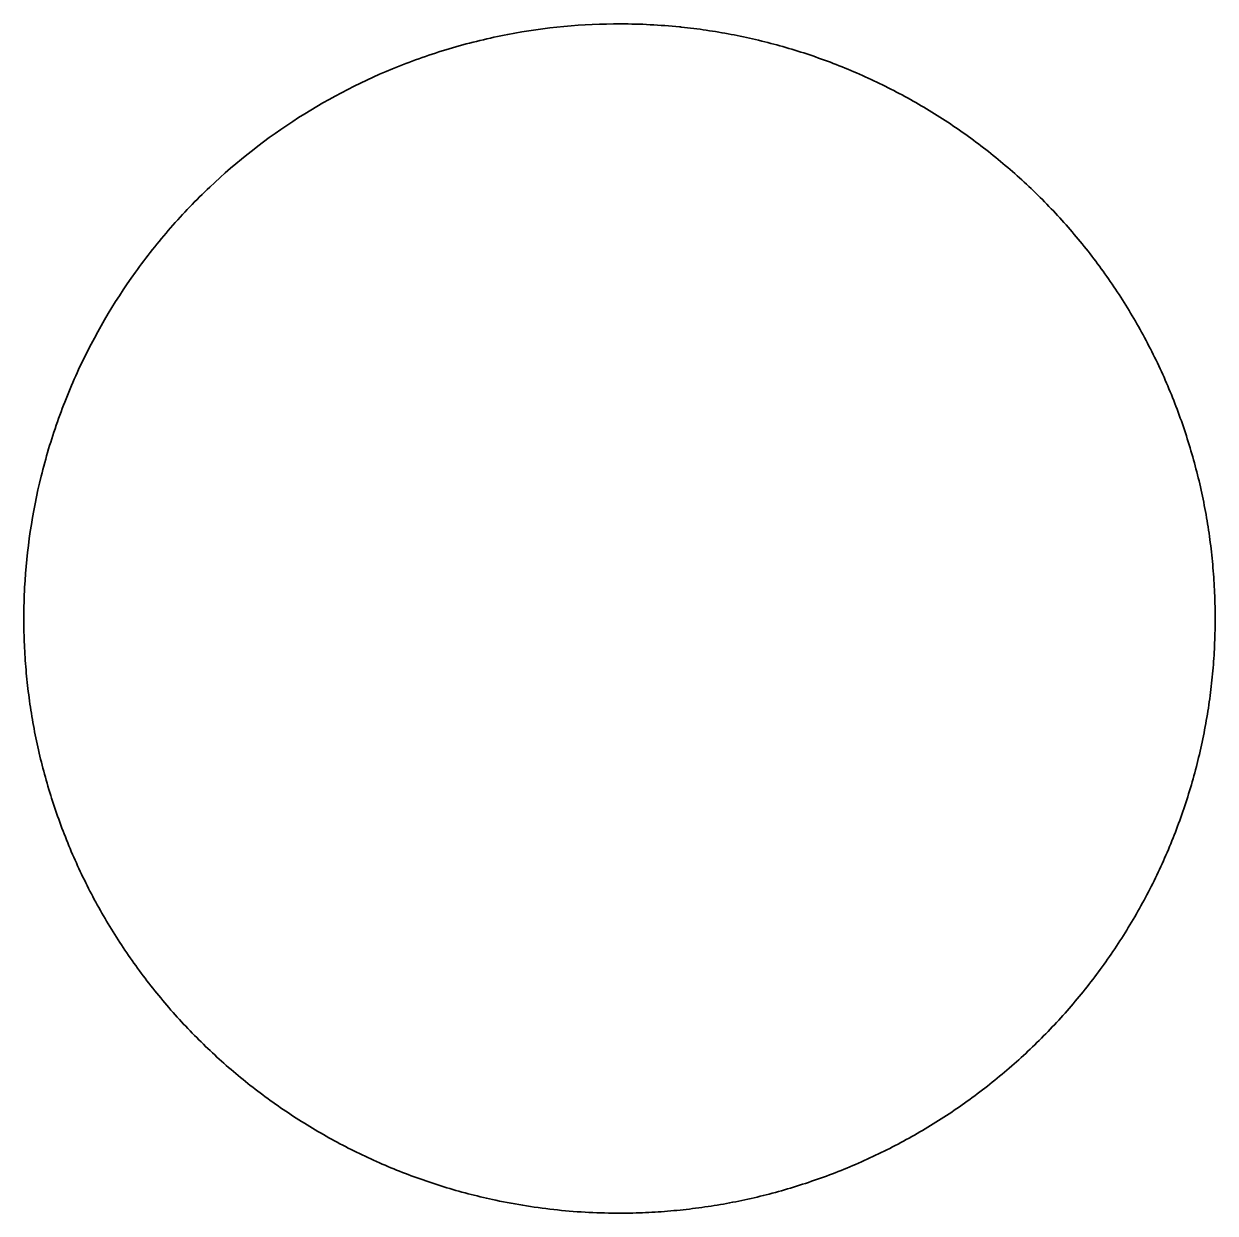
# Model space of a CAD drawing. Header units: millimetres. Extents: x 0 to 2526, y -1017 to 790.
# Drawn here: x 810.73 to 847.73, y -697.11 to -660.16 of the extents above; entities that cross this region are included whole.
import ezdxf

# ---------------------------------------------------------------- set-up
doc = ezdxf.new("R2010")
doc.units = ezdxf.units.MM
doc.layers.add('Blocks', color=7, linetype='Continuous')
doc.layers.add('Blocks$Inner', color=7, linetype='Continuous', lineweight=25, true_color=0x007f00)
doc.layers.add('Blocks$Outline', color=7, linetype='Continuous', lineweight=35, true_color=0xff3f3f)

# ---------------------------------------------------------------- blocks, each defined once
blk = doc.blocks.new('Balcony Dining Bench w Arm Top')
at = {"layer": 'Blocks$Inner'}
blk.add_line((310.44, 41.945), (310.435, 41.896), dxfattribs=at)
for points, knots in [([(328.79, 58.527), (328.596, 58.527), (328.401, 58.524), (327.949, 58.509), (327.687, 58.495), (327.171, 58.456), (326.905, 58.431), (326.392, 58.37), (326.127, 58.333), (325.617, 58.251), (325.358, 58.204), (324.852, 58.1), (324.598, 58.042), (324.097, 57.917), (323.847, 57.849), (323.351, 57.703), (323.104, 57.625), (322.615, 57.458), (322.37, 57.369), (321.888, 57.182), (321.645, 57.082), (321.172, 56.874), (320.929, 56.762), (320.465, 56.535), (320.228, 56.412), (319.773, 56.165), (319.545, 56.035), (319.101, 55.769), (318.881, 55.63), (318.449, 55.346), (318.236, 55.199), (317.816, 54.897), (317.609, 54.741), (317.202, 54.422), (317.001, 54.257), (316.608, 53.92), (316.412, 53.745), (316.034, 53.392), (315.842, 53.206), (315.479, 52.837), (315.296, 52.643), (314.949, 52.259), (314.776, 52.06), (314.446, 51.662), (314.284, 51.458), (313.97, 51.047), (313.817, 50.838), (313.521, 50.413), (313.378, 50.198), (313.1, 49.761), (312.964, 49.539), (312.705, 49.091), (312.578, 48.86), (312.337, 48.402), (312.218, 48.163), (311.998, 47.694), (311.889, 47.45), (311.688, 46.973), (311.591, 46.728), (311.411, 46.243), (311.325, 45.997), (311.166, 45.505), (311.091, 45.257), (310.952, 44.758), (310.888, 44.507), (310.77, 44.003), (310.716, 43.748), (310.619, 43.24), (310.575, 42.98), (310.5, 42.468), (310.467, 42.203), (310.44, 41.945)], [89.195312, 89.195312, 89.195312, 89.195312, 89.780707, 89.780707, 90.561234, 90.561234, 91.341761, 91.341761, 92.122441, 92.122441, 92.903122, 92.903122, 93.683803, 93.683803, 94.464484, 94.464484, 95.245164, 95.245164, 96.025845, 96.025845, 96.806526, 96.806526, 97.587206, 97.587206, 98.367933, 98.367933, 99.14866, 99.14866, 99.929387, 99.929387, 100.710114, 100.710114, 101.49084, 101.49084, 102.271567, 102.271567, 103.052294, 103.052294, 103.833021, 103.833021, 104.613688, 104.613688, 105.394355, 105.394355, 106.175021, 106.175021, 106.955688, 106.955688, 107.736355, 107.736355, 108.517022, 108.517022, 109.297689, 109.297689, 110.078356, 110.078356, 110.858891, 110.858891, 111.639427, 111.639427, 112.419963, 112.419963, 113.200498, 113.200498, 113.981034, 113.981034, 114.76157, 114.76157, 115.542106, 115.542106, 116.322641, 116.322641, 116.322641, 116.322641]), ([(347.182, 38.106), (347.216, 38.426), (347.241, 38.756), (347.258, 39.078), (347.274, 39.399), (347.282, 39.732), (347.282, 40.053), (347.281, 40.312), (347.275, 40.58), (347.264, 40.838), (347.252, 41.097), (347.235, 41.36), (347.213, 41.618), (347.19, 41.876), (347.163, 42.135), (347.129, 42.392), (347.096, 42.648), (347.058, 42.905), (347.014, 43.16), (346.97, 43.415), (346.921, 43.669), (346.866, 43.923), (346.812, 44.176), (346.752, 44.429), (346.687, 44.68), (346.622, 44.93), (346.55, 45.184), (346.474, 45.431), (346.399, 45.679), (346.315, 45.933), (346.229, 46.177), (346.143, 46.421), (346.049, 46.672), (345.953, 46.912), (345.857, 47.152), (345.754, 47.394), (345.648, 47.63), (345.541, 47.866), (345.429, 48.102), (345.313, 48.333), (345.197, 48.564), (345.076, 48.793), (344.951, 49.019), (344.825, 49.246), (344.694, 49.469), (344.559, 49.69), (344.424, 49.911), (344.284, 50.13), (344.14, 50.345), (343.996, 50.56), (343.844, 50.775), (343.691, 50.984), (343.538, 51.192), (343.376, 51.404), (343.214, 51.606), (343.052, 51.808), (342.881, 52.013), (342.71, 52.208), (342.54, 52.402), (342.363, 52.597), (342.185, 52.784), (342.007, 52.972), (341.823, 53.156), (341.638, 53.336), (341.452, 53.516), (341.262, 53.692), (341.069, 53.864), (340.875, 54.035), (340.678, 54.203), (340.478, 54.367), (340.278, 54.53), (340.073, 54.69), (339.866, 54.845), (339.659, 55), (339.446, 55.153), (339.232, 55.299), (339.019, 55.445), (338.796, 55.591), (338.576, 55.728), (338.357, 55.865), (338.128, 56.002), (337.903, 56.129), (337.678, 56.256), (337.447, 56.381), (337.217, 56.499), (336.987, 56.617), (336.753, 56.73), (336.518, 56.838), (336.283, 56.946), (336.046, 57.05), (335.807, 57.148), (335.568, 57.246), (335.327, 57.339), (335.084, 57.427), (334.841, 57.514), (334.595, 57.598), (334.349, 57.675), (334.102, 57.753), (333.85, 57.827), (333.601, 57.894), (333.351, 57.961), (333.092, 58.025), (332.84, 58.081), (332.588, 58.138), (332.327, 58.19), (332.072, 58.236), (331.818, 58.282), (331.559, 58.323), (331.303, 58.358), (331.047, 58.393), (330.789, 58.423), (330.532, 58.447), (330.274, 58.471), (330.017, 58.49), (329.759, 58.503), (329.501, 58.516), (329.242, 58.524), (328.984, 58.527), (328.927, 58.527), (328.862, 58.527), (328.79, 58.527)], [58.174476, 58.174476, 58.174476, 58.174476, 59.149275, 59.149275, 59.149275, 60.125496, 60.125496, 60.125496, 60.910846, 60.910846, 60.910846, 61.69198, 61.69198, 61.69198, 62.470339, 62.470339, 62.470339, 63.247318, 63.247318, 63.247318, 64.024291, 64.024291, 64.024291, 64.802633, 64.802633, 64.802633, 65.583738, 65.583738, 65.583738, 66.369048, 66.369048, 66.369048, 67.154352, 67.154352, 67.154352, 67.93544, 67.93544, 67.93544, 68.713754, 68.713754, 68.713754, 69.490689, 69.490689, 69.490689, 70.267621, 70.267621, 70.267621, 71.045922, 71.045922, 71.045922, 71.826988, 71.826988, 71.826988, 72.61226, 72.61226, 72.61226, 73.397566, 73.397566, 73.397566, 74.17866, 74.17866, 74.17866, 74.956983, 74.956983, 74.956983, 75.733931, 75.733931, 75.733931, 76.510877, 76.510877, 76.510877, 77.289195, 77.289195, 77.289195, 78.07028, 78.07028, 78.07028, 78.855572, 78.855572, 78.855572, 79.641041, 79.641041, 79.641041, 80.422299, 80.422299, 80.422299, 81.200789, 81.200789, 81.200789, 81.977907, 81.977907, 81.977907, 82.755025, 82.755025, 82.755025, 83.533517, 83.533517, 83.533517, 84.314779, 84.314779, 84.314779, 85.100252, 85.100252, 85.100252, 85.885939, 85.885939, 85.885939, 86.667416, 86.667416, 86.667416, 87.446125, 87.446125, 87.446125, 88.223462, 88.223462, 88.223462, 89.000803, 89.000803, 89.000803, 89.195312, 89.195312, 89.195312, 89.195312]), ([(310.341, 40.067), (310.339, 38.885), (310.449, 37.716), (310.781, 35.981), (310.92, 35.405), (311.249, 34.277), (311.439, 33.725), (312.086, 32.1), (312.618, 31.058), (313.889, 29.068), (314.611, 28.147), (315.813, 26.878), (316.233, 26.473), (317.117, 25.702), (317.581, 25.334), (319.012, 24.307), (320.019, 23.72), (321.607, 22.986), (322.15, 22.766), (323.262, 22.375), (323.826, 22.207), (325.527, 21.787), (326.678, 21.615), (328.156, 21.537), (328.468, 21.528), (328.781, 21.528)], [1.882042, 1.882042, 1.882042, 1.882042, 5.401329, 5.401329, 7.160973, 7.160973, 8.920616, 8.920616, 12.439903, 12.439903, 15.95919, 15.95919, 17.718833, 17.718833, 19.478476, 19.478476, 22.997763, 22.997763, 24.757406, 24.757406, 26.51705, 26.51705, 30.036337, 30.036337, 30.970672, 30.970672, 30.970672, 30.970672]), ([(328.912, 21.528), (328.955, 21.528), (328.998, 21.528), (329.041, 21.529), (329.299, 21.532), (329.566, 21.541), (329.824, 21.555), (330.082, 21.569), (330.344, 21.589), (330.601, 21.613), (330.858, 21.638), (331.116, 21.669), (331.371, 21.705), (331.627, 21.74), (331.882, 21.781), (332.136, 21.828), (332.39, 21.874), (332.644, 21.926), (332.895, 21.983), (333.147, 22.04), (333.399, 22.103), (333.649, 22.171), (333.898, 22.238), (334.15, 22.312), (334.396, 22.391), (334.642, 22.469), (334.895, 22.555), (335.137, 22.643), (335.38, 22.732), (335.629, 22.828), (335.868, 22.927), (336.106, 23.026), (336.347, 23.131), (336.581, 23.24), (336.816, 23.349), (337.049, 23.463), (337.279, 23.582), (337.508, 23.7), (337.736, 23.824), (337.96, 23.952), (338.184, 24.08), (338.406, 24.213), (338.625, 24.35), (338.844, 24.488), (339.061, 24.631), (339.274, 24.777), (339.487, 24.924), (339.701, 25.077), (339.907, 25.233), (340.114, 25.388), (340.324, 25.553), (340.523, 25.717), (340.723, 25.881), (340.926, 26.055), (341.119, 26.228), (341.312, 26.4), (341.504, 26.579), (341.689, 26.76), (341.874, 26.94), (342.057, 27.126), (342.234, 27.314), (342.412, 27.502), (342.586, 27.694), (342.755, 27.889), (342.925, 28.085), (343.09, 28.284), (343.251, 28.486), (343.413, 28.688), (343.57, 28.895), (343.723, 29.104), (343.875, 29.313), (344.026, 29.529), (344.17, 29.745), (344.313, 29.96), (344.457, 30.185), (344.591, 30.407), (344.726, 30.628), (344.86, 30.859), (344.984, 31.086), (345.109, 31.313), (345.231, 31.546), (345.347, 31.778), (345.462, 32.009), (345.573, 32.245), (345.678, 32.481), (345.783, 32.718), (345.884, 32.957), (345.979, 33.197), (346.075, 33.438), (346.165, 33.681), (346.25, 33.926), (346.335, 34.17), (346.416, 34.418), (346.491, 34.666), (346.566, 34.914), (346.636, 35.167), (346.701, 35.418), (346.765, 35.669), (346.826, 35.93), (346.88, 36.183), (346.946, 36.498), (347.007, 36.825), (347.057, 37.143), (347.106, 37.46), (347.149, 37.787), (347.182, 38.106)], [31.101177, 31.101177, 31.101177, 31.101177, 31.231112, 31.231112, 31.231112, 32.016898, 32.016898, 32.016898, 32.79848, 32.79848, 32.79848, 33.577298, 33.577298, 33.577298, 34.354749, 34.354749, 34.354749, 35.132207, 35.132207, 35.132207, 35.911046, 35.911046, 35.911046, 36.692661, 36.692661, 36.692661, 37.478495, 37.478495, 37.478495, 38.264533, 38.264533, 38.264533, 39.046363, 39.046363, 39.046363, 39.825427, 39.825427, 39.825427, 40.603121, 40.603121, 40.603121, 41.380821, 41.380821, 41.380821, 42.159899, 42.159899, 42.159899, 42.941755, 42.941755, 42.941755, 43.727828, 43.727828, 43.727828, 44.513937, 44.513937, 44.513937, 45.295832, 45.295832, 45.295832, 46.074955, 46.074955, 46.074955, 46.852704, 46.852704, 46.852704, 47.630454, 47.630454, 47.630454, 48.40958, 48.40958, 48.40958, 49.19148, 49.19148, 49.19148, 49.977596, 49.977596, 49.977596, 50.763546, 50.763546, 50.763546, 51.545277, 51.545277, 51.545277, 52.324233, 52.324233, 52.324233, 53.10181, 53.10181, 53.10181, 53.879383, 53.879383, 53.879383, 54.658329, 54.658329, 54.658329, 55.440044, 55.440044, 55.440044, 56.225973, 56.225973, 56.225973, 57.202219, 57.202219, 57.202219, 58.174476, 58.174476, 58.174476, 58.174476])]:
    blk.add_open_spline(points, degree=3, knots=knots, dxfattribs=at)
for points in [[(310.435, 41.896), (310.374, 41.288), (310.342, 40.678), (310.341, 40.067)], [(328.781, 21.528), (328.824, 21.527), (328.868, 21.528), (328.912, 21.528)]]:
    blk.add_open_spline(points, degree=3, dxfattribs=at)
at = {"layer": 'Blocks$Outline'}
blk.add_open_spline([(310.435, 41.896), (310.437, 41.912), (310.438, 41.929), (310.44, 41.945), (310.467, 42.203), (310.5, 42.468), (310.575, 42.98), (310.619, 43.24), (310.716, 43.748), (310.77, 44.003), (310.888, 44.507), (310.952, 44.758), (311.091, 45.257), (311.166, 45.505), (311.325, 45.997), (311.411, 46.243), (311.591, 46.728), (311.688, 46.973), (311.889, 47.45), (311.998, 47.694), (312.218, 48.163), (312.337, 48.402), (312.578, 48.86), (312.705, 49.091), (312.964, 49.539), (313.1, 49.761), (313.378, 50.198), (313.521, 50.413), (313.817, 50.838), (313.97, 51.047), (314.284, 51.458), (314.446, 51.662), (314.776, 52.06), (314.949, 52.259), (315.296, 52.643), (315.479, 52.837), (315.842, 53.206), (316.034, 53.392), (316.412, 53.745), (316.608, 53.92), (317.001, 54.257), (317.202, 54.422), (317.609, 54.741), (317.816, 54.897), (318.236, 55.199), (318.449, 55.346), (318.881, 55.63), (319.101, 55.769), (319.545, 56.035), (319.773, 56.165), (320.228, 56.412), (320.465, 56.535), (320.929, 56.762), (321.172, 56.874), (321.645, 57.082), (321.888, 57.182), (322.37, 57.369), (322.615, 57.458), (323.104, 57.625), (323.351, 57.703), (323.847, 57.849), (324.097, 57.917), (324.598, 58.042), (324.852, 58.1), (325.358, 58.204), (325.617, 58.251), (326.127, 58.333), (326.392, 58.37), (326.905, 58.431), (327.171, 58.456), (327.687, 58.495), (327.949, 58.509), (328.401, 58.524), (328.596, 58.527), (328.79, 58.527), (328.862, 58.527), (328.927, 58.527), (328.984, 58.527), (329.242, 58.524), (329.501, 58.516), (329.759, 58.503), (330.017, 58.49), (330.274, 58.471), (330.532, 58.447), (330.789, 58.423), (331.047, 58.393), (331.303, 58.358), (331.559, 58.323), (331.818, 58.282), (332.072, 58.236), (332.327, 58.19), (332.588, 58.138), (332.84, 58.081), (333.092, 58.025), (333.351, 57.961), (333.601, 57.894), (333.85, 57.827), (334.102, 57.753), (334.349, 57.675), (334.595, 57.598), (334.841, 57.514), (335.084, 57.427), (335.327, 57.339), (335.568, 57.246), (335.807, 57.148), (336.046, 57.05), (336.283, 56.946), (336.518, 56.838), (336.753, 56.73), (336.987, 56.617), (337.217, 56.499), (337.447, 56.381), (337.678, 56.256), (337.903, 56.129), (338.128, 56.002), (338.357, 55.865), (338.576, 55.728), (338.796, 55.591), (339.019, 55.445), (339.232, 55.299), (339.446, 55.153), (339.659, 55), (339.866, 54.845), (340.073, 54.69), (340.278, 54.53), (340.478, 54.367), (340.678, 54.203), (340.875, 54.035), (341.069, 53.864), (341.262, 53.692), (341.452, 53.516), (341.638, 53.336), (341.823, 53.156), (342.007, 52.972), (342.185, 52.784), (342.363, 52.597), (342.54, 52.402), (342.71, 52.208), (342.881, 52.013), (343.052, 51.808), (343.214, 51.606), (343.376, 51.404), (343.538, 51.192), (343.691, 50.984), (343.844, 50.775), (343.996, 50.56), (344.14, 50.345), (344.284, 50.13), (344.424, 49.911), (344.559, 49.69), (344.694, 49.469), (344.825, 49.246), (344.951, 49.019), (345.076, 48.793), (345.197, 48.564), (345.313, 48.333), (345.429, 48.102), (345.541, 47.866), (345.648, 47.63), (345.754, 47.394), (345.857, 47.152), (345.953, 46.912), (346.049, 46.672), (346.143, 46.421), (346.229, 46.177), (346.315, 45.933), (346.399, 45.679), (346.474, 45.431), (346.55, 45.184), (346.622, 44.93), (346.687, 44.68), (346.752, 44.429), (346.812, 44.176), (346.866, 43.923), (346.921, 43.669), (346.97, 43.415), (347.014, 43.16), (347.058, 42.905), (347.096, 42.648), (347.129, 42.392), (347.163, 42.135), (347.19, 41.876), (347.213, 41.618), (347.235, 41.36), (347.252, 41.097), (347.264, 40.838), (347.275, 40.58), (347.281, 40.312), (347.282, 40.053), (347.282, 39.732), (347.274, 39.399), (347.258, 39.078), (347.241, 38.756), (347.216, 38.426), (347.182, 38.106), (347.149, 37.787), (347.106, 37.46), (347.057, 37.143), (347.007, 36.825), (346.946, 36.498), (346.88, 36.183), (346.826, 35.93), (346.765, 35.669), (346.701, 35.418), (346.636, 35.167), (346.566, 34.914), (346.491, 34.666), (346.416, 34.418), (346.335, 34.17), (346.25, 33.926), (346.165, 33.681), (346.075, 33.438), (345.979, 33.197), (345.884, 32.957), (345.783, 32.718), (345.678, 32.481), (345.573, 32.245), (345.462, 32.009), (345.347, 31.778), (345.231, 31.546), (345.109, 31.313), (344.984, 31.086), (344.86, 30.859), (344.726, 30.628), (344.591, 30.407), (344.457, 30.185), (344.313, 29.96), (344.17, 29.745), (344.026, 29.529), (343.875, 29.313), (343.723, 29.104), (343.57, 28.895), (343.413, 28.688), (343.251, 28.486), (343.09, 28.284), (342.925, 28.085), (342.755, 27.889), (342.586, 27.694), (342.412, 27.502), (342.234, 27.314), (342.057, 27.126), (341.874, 26.94), (341.689, 26.76), (341.504, 26.579), (341.312, 26.4), (341.119, 26.228), (340.926, 26.055), (340.723, 25.881), (340.523, 25.717), (340.324, 25.553), (340.114, 25.388), (339.907, 25.233), (339.701, 25.077), (339.487, 24.924), (339.274, 24.777), (339.061, 24.631), (338.844, 24.488), (338.625, 24.35), (338.406, 24.213), (338.184, 24.08), (337.96, 23.952), (337.736, 23.824), (337.508, 23.7), (337.279, 23.582), (337.049, 23.463), (336.816, 23.349), (336.581, 23.24), (336.347, 23.131), (336.106, 23.026), (335.868, 22.927), (335.629, 22.828), (335.38, 22.732), (335.137, 22.643), (334.895, 22.555), (334.642, 22.469), (334.396, 22.391), (334.15, 22.312), (333.898, 22.238), (333.649, 22.171), (333.399, 22.103), (333.147, 22.04), (332.895, 21.983), (332.644, 21.926), (332.39, 21.874), (332.136, 21.828), (331.882, 21.781), (331.627, 21.74), (331.371, 21.705), (331.116, 21.669), (330.858, 21.638), (330.601, 21.613), (330.344, 21.589), (330.082, 21.569), (329.824, 21.555), (329.566, 21.541), (329.299, 21.532), (329.041, 21.529), (328.998, 21.528), (328.955, 21.528), (328.912, 21.528), (328.868, 21.528), (328.824, 21.527), (328.781, 21.528), (328.468, 21.528), (328.156, 21.537), (326.678, 21.615), (325.527, 21.787), (323.826, 22.207), (323.262, 22.375), (322.15, 22.766), (321.607, 22.986), (320.019, 23.72), (319.012, 24.307), (317.581, 25.334), (317.117, 25.702), (316.233, 26.473), (315.813, 26.878), (314.611, 28.147), (313.889, 29.068), (312.618, 31.058), (312.086, 32.1), (311.439, 33.725), (311.249, 34.277), (310.92, 35.405), (310.781, 35.981), (310.449, 37.716), (310.339, 38.885), (310.341, 40.067), (310.342, 40.678), (310.374, 41.288), (310.435, 41.896)], degree=3, knots=[-116.372349, -116.372349, -116.372349, -116.372349, -116.322641, -116.322641, -116.322641, -115.542106, -115.542106, -114.76157, -114.76157, -113.981034, -113.981034, -113.200498, -113.200498, -112.419963, -112.419963, -111.639427, -111.639427, -110.858891, -110.858891, -110.078356, -110.078356, -109.297689, -109.297689, -108.517022, -108.517022, -107.736355, -107.736355, -106.955688, -106.955688, -106.175021, -106.175021, -105.394355, -105.394355, -104.613688, -104.613688, -103.833021, -103.833021, -103.052294, -103.052294, -102.271567, -102.271567, -101.49084, -101.49084, -100.710114, -100.710114, -99.929387, -99.929387, -99.14866, -99.14866, -98.367933, -98.367933, -97.587206, -97.587206, -96.806526, -96.806526, -96.025845, -96.025845, -95.245164, -95.245164, -94.464484, -94.464484, -93.683803, -93.683803, -92.903122, -92.903122, -92.122441, -92.122441, -91.341761, -91.341761, -90.561234, -90.561234, -89.780707, -89.780707, -89.195312, -89.195312, -89.195312, -89.000803, -89.000803, -89.000803, -88.223462, -88.223462, -88.223462, -87.446125, -87.446125, -87.446125, -86.667416, -86.667416, -86.667416, -85.885939, -85.885939, -85.885939, -85.100252, -85.100252, -85.100252, -84.314779, -84.314779, -84.314779, -83.533517, -83.533517, -83.533517, -82.755025, -82.755025, -82.755025, -81.977907, -81.977907, -81.977907, -81.200789, -81.200789, -81.200789, -80.422299, -80.422299, -80.422299, -79.641041, -79.641041, -79.641041, -78.855572, -78.855572, -78.855572, -78.07028, -78.07028, -78.07028, -77.289195, -77.289195, -77.289195, -76.510877, -76.510877, -76.510877, -75.733931, -75.733931, -75.733931, -74.956983, -74.956983, -74.956983, -74.17866, -74.17866, -74.17866, -73.397566, -73.397566, -73.397566, -72.61226, -72.61226, -72.61226, -71.826988, -71.826988, -71.826988, -71.045922, -71.045922, -71.045922, -70.267621, -70.267621, -70.267621, -69.490689, -69.490689, -69.490689, -68.713754, -68.713754, -68.713754, -67.93544, -67.93544, -67.93544, -67.154352, -67.154352, -67.154352, -66.369048, -66.369048, -66.369048, -65.583738, -65.583738, -65.583738, -64.802633, -64.802633, -64.802633, -64.024291, -64.024291, -64.024291, -63.247318, -63.247318, -63.247318, -62.470339, -62.470339, -62.470339, -61.69198, -61.69198, -61.69198, -60.910846, -60.910846, -60.910846, -60.125496, -60.125496, -60.125496, -59.149275, -59.149275, -59.149275, -58.174476, -58.174476, -58.174476, -57.202219, -57.202219, -57.202219, -56.225973, -56.225973, -56.225973, -55.440044, -55.440044, -55.440044, -54.658329, -54.658329, -54.658329, -53.879383, -53.879383, -53.879383, -53.10181, -53.10181, -53.10181, -52.324233, -52.324233, -52.324233, -51.545277, -51.545277, -51.545277, -50.763546, -50.763546, -50.763546, -49.977596, -49.977596, -49.977596, -49.19148, -49.19148, -49.19148, -48.40958, -48.40958, -48.40958, -47.630454, -47.630454, -47.630454, -46.852704, -46.852704, -46.852704, -46.074955, -46.074955, -46.074955, -45.295832, -45.295832, -45.295832, -44.513937, -44.513937, -44.513937, -43.727828, -43.727828, -43.727828, -42.941755, -42.941755, -42.941755, -42.159899, -42.159899, -42.159899, -41.380821, -41.380821, -41.380821, -40.603121, -40.603121, -40.603121, -39.825427, -39.825427, -39.825427, -39.046363, -39.046363, -39.046363, -38.264533, -38.264533, -38.264533, -37.478495, -37.478495, -37.478495, -36.692661, -36.692661, -36.692661, -35.911046, -35.911046, -35.911046, -35.132207, -35.132207, -35.132207, -34.354749, -34.354749, -34.354749, -33.577298, -33.577298, -33.577298, -32.79848, -32.79848, -32.79848, -32.016898, -32.016898, -32.016898, -31.231112, -31.231112, -31.231112, -31.101177, -31.101177, -31.101177, -30.970672, -30.970672, -30.970672, -30.036337, -30.036337, -26.51705, -26.51705, -24.757406, -24.757406, -22.997763, -22.997763, -19.478476, -19.478476, -17.718833, -17.718833, -15.95919, -15.95919, -12.439903, -12.439903, -8.920616, -8.920616, -7.160973, -7.160973, -5.401329, -5.401329, -1.882042, -1.882042, -1.882042, -0.049708, -0.049708, -0.049708, -0.049708], dxfattribs=at)

msp = doc.modelspace()

# ---------------------------------------------------------------- block references
at = {"layer": 'Blocks', "rotation": 270.0000000000025}
msp.add_blockref('Balcony Dining Bench w Arm Top', (789.198, -349.824), dxfattribs=at)

doc.saveas('drawing.dxf')
